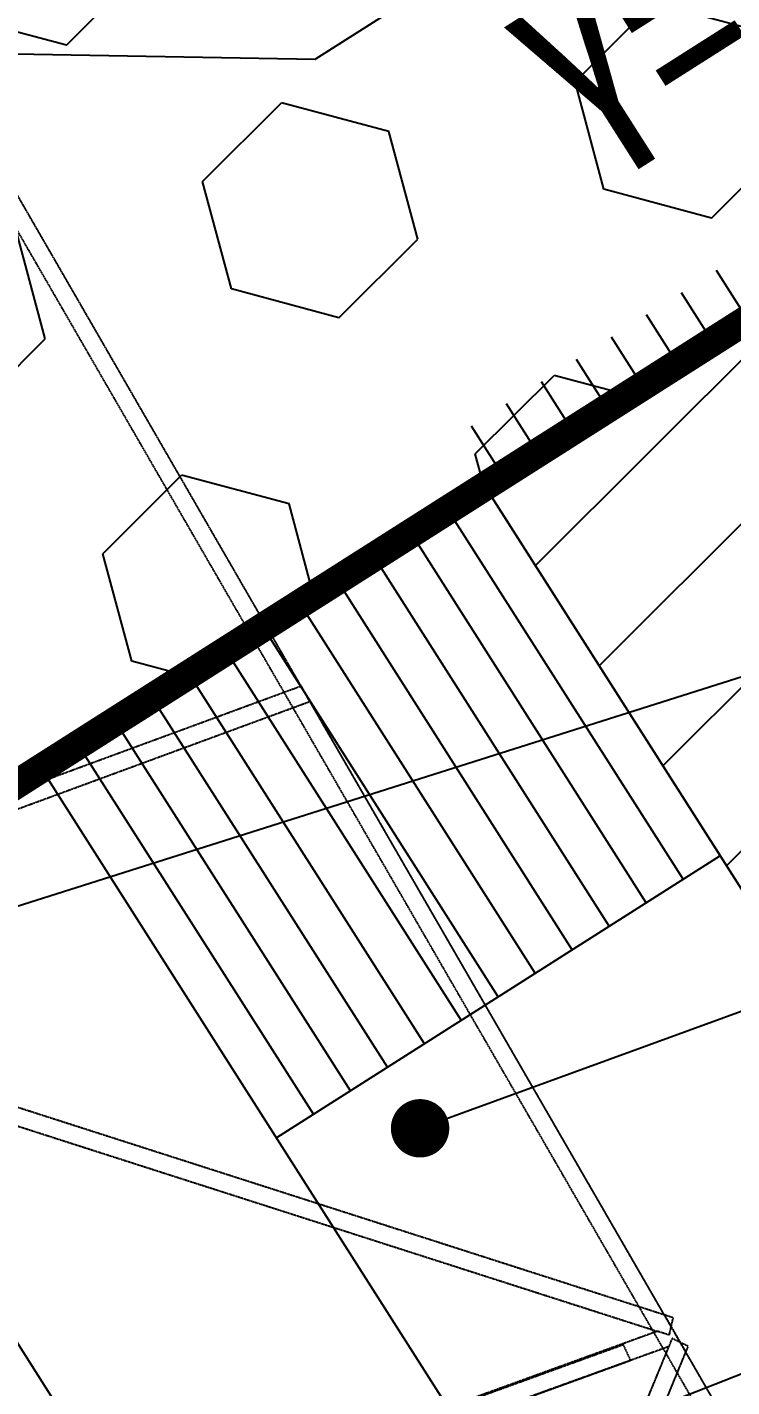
# Model space of a CAD drawing. Extents: x 1977 to 1034874806, y 3985 to 587211952.
# Drawn here: x 516862220 to 516867043, y 293463868 to 293473182 of the extents above; entities that cross this region are included whole.
import ezdxf

# ---------------------------------------------------------------- set-up
doc = ezdxf.new("R2010")
doc.units = 0
doc.header["$LTSCALE"] = 10
doc.header["$MEASUREMENT"] = 0
doc.linetypes.add('DASH', pattern=[0.35, 0.25, -0.1])
doc.linetypes.add('X-总平面_第三批规证$0$DASH', pattern=[0.35, 0.25, -0.1])
for name, color, linetype in [('01-标注_符号2', 200, 'Continuous'), ('A-E_楼梯', 171, 'Continuous'), ('M-建筑 地下室轮廓', 120, 'DASH'), ('M-建筑 坐标', 3, 'Continuous'), ('M-用地 代征绿地', 126, 'Continuous'), ('M-用地 代征道路', 216, 'Continuous'), ('M-绿化 填充 0.2覆土', 97, 'Continuous'), ('M-绿化 填充 实土104', 126, 'Continuous'), ('SPACE_HATCH', 8, 'Continuous'), ('X-总平面_第三批规证$0$M-建筑 钢结构网架', 21, 'X-总平面_第三批规证$0$DASH')]:
    doc.layers.add(name, color=color, linetype=linetype)
doc.styles.add('-黑体', font='simhei.ttf', dxfattribs={"width": 0.8})
pattern_1 = [(45, (0, 0), (-561.2660075668219, 561.266007566822), [])]

# ---------------------------------------------------------------- blocks, each defined once
blk = doc.blocks.new('hteatr')
for p, q in [((12419.71508747435, -600.0000000000073), (0, -600.0000000000073)), ((0, -600.0000000000073), (0, -15300)), ((3000, -600.0000000000109), (2999.999999999985, -4200.000000000011)), ((6419.715087474353, -600.0000000000109), (5719.945974578572, -4200.000000000011)), ((3000, -900.0000000000073), (0, -900.0000000000073)), ((3000, -1200.000000000007), (0, -1200.000000000007)), ((3000, -1500.000000000007), (0, -1500.000000000007)), ((3000, -1800.000000000007), (0, -1800.000000000007)), ((3000, -2100.000000000007), (0, -2100.000000000007)), ((3000, -2400.000000000007), (0, -2400.000000000007)), ((3000, -2700.000000000007), (0, -2700.000000000007)), ((3000, -3000.000000000007), (0, -3000.000000000007)), ((3000, -3300.000000000007), (0, -3300.000000000007)), ((3000, -3600.000000000007), (0, -3600.000000000007)), ((2999.999999999985, -3900.000000000007), (0, -3900.000000000007)), ((11778.26006731989, -4200.000000000007), (0, -4200.000000000007)), ((11282.59027901871, -6450.000000000007), (-2.91038304567337e-11, -6450.000000000007))]:
    blk.add_line(p, q)
blk = doc.blocks.new('A$C3870481D')
at = {"layer": 'A-E_楼梯'}
blk.add_blockref('hteatr', (-23999.99466332793, 19400.00000023842), dxfattribs=at)
blk = doc.blocks.new('X-总平面_第三批规证$0$0808jjj')
for p, q in [((21602.48501467705, 7853.398384869099), (10284.98501467705, 27455.88339954615)), ((13092.39550864697, 22593.30578625202), (10395.01877933741, 27265.2993285656)), ((12963.83720111847, 22545.97530657053), (10330.18341821432, 27107.59746813774)), ((12963.83720111847, 22545.97530657053), (13092.39550864697, 22593.30578625202)), ((13095.0847864151, 22594.29588025808), (13092.39550864697, 22593.30578625202)), ((13092.39550864697, 22593.30578625202), (13095.0847864151, 22594.29588025808)), ((13092.39550864697, 22593.30578625202), (13126.35955429077, 22534.47833353281)), ((13160.32359999418, 22475.6508808136), (13092.39550864697, 22593.30578625202)), ((13126.35955429077, 22534.47833353281), (13095.0847864151, 22594.29588025808)), ((7650.553808510303, 20589.81816393137), (12963.83720111847, 22545.97530657053)), ((13031.76529246569, 22428.32040113211), (12963.83720111847, 22545.97530657053)), ((13031.76529246569, 22428.32040113211), (13157.63432216644, 22474.66078680754)), ((13157.63432216644, 22474.66078680754), (13126.35955429077, 22534.47833353281)), ((13126.35955429077, 22534.47833353281), (13160.32359999418, 22475.6508808136)), ((13157.63432216644, 22474.66078680754), (13160.32359999418, 22475.6508808136)), ((15856.53647691011, 17805.67318993807), (13160.32359999418, 22475.6508808136)), ((7640.179302752018, 20443.33509832621), (13031.76529246569, 22428.32040113211)), ((15665.18623036146, 17867.10153901577), (13031.76529246569, 22428.32040113211)), ((15665.18623036146, 17867.10153901577), (7640.179302752018, 20443.33509832621)), ((7585.081756591797, 20319.75301802158), (15765.30479639769, 17693.69109582901)), ((15856.53647691011, 17805.67318993807), (15665.18623036146, 17867.10153901577)), ((15765.30479639769, 17693.69109582901), (15665.18623036146, 17867.10153901577)), ((15921.67454957962, 17784.76219379902), (15856.53647691011, 17805.67318993807)), ((15856.53647691011, 17805.67318993807), (15906.59575992823, 17718.96796834469)), ((15906.59575992823, 17718.96796834469), (15891.51697027683, 17653.17374289036)), ((15921.67454957962, 17784.76219379902), (15906.59575992823, 17718.96796834469)), ((15906.59575992823, 17718.96796834469), (15977.48501467705, 17596.18417745829)), ((15777.71684372425, 17672.19279927015), (10268.14317536354, 15672.55432093143)), ((15765.30479639769, 17693.69109582901), (15803.32300889492, 17681.48627209663)), ((15777.71684372425, 17672.19279927015), (15765.30479639769, 17693.69109582901)), ((15803.32300889492, 17681.48627209663), (15777.71684372425, 17672.19279927015)), ((15848.49915057421, 17549.59424751997), (15777.71684372425, 17672.19279927015)), ((15891.51697027683, 17653.17374289036), (15803.32300889492, 17681.48627209663)), ((15891.96340328455, 17565.29361510277), (15916.89244842529, 17625.92961269617)), ((15977.48501467705, 17596.18417745829), (15916.89244842529, 17625.92961269617)), ((16038.0775809288, 17566.4387422204), (15977.48501467705, 17596.18417745829)), ((15977.48501467705, 17596.18417745829), (16018.12475347519, 17525.79408502579)), ((10271.24981105328, 15667.1734700799), (15542.03348100185, 17580.14577466249)), ((13163.2029030323, 10950.07523685694), (15870.07338631153, 17512.22657507658)), ((13168.5011819005, 10940.89834868908), (15870.1158888936, 17512.1529584527)), ((15542.03348100185, 17580.14577466249), (15598.53107434511, 17459.30532151461)), ((15848.49915057421, 17549.59424751997), (15598.53107434511, 17459.30532151461)), ((15891.96340328455, 17565.29361510277), (15848.49915057421, 17549.59424751997)), ((15870.07338631153, 17512.22657507658), (15848.49915057421, 17549.59424751997)), ((15870.07338631153, 17512.22657507658), (15891.96340328455, 17565.29361510277)), ((15870.1158888936, 17512.1529584527), (15870.07338631153, 17512.22657507658)), ((15870.1158888936, 17512.1529584527), (15891.96340328455, 17565.29361510277)), ((15953.33413690329, 17368.01472473145), (15870.1158888936, 17512.1529584527)), ((16018.12475347519, 17525.79408502579), (15953.33413690329, 17368.01472473145)), ((15955.18341821432, 17364.81167554855), (16020.01877933741, 17522.51353603601)), ((16020.01877933741, 17522.51353603601), (16018.12475347519, 17525.79408502579)), ((16020.01877933741, 17522.51353603601), (16038.0775809288, 17566.4387422204)), ((18717.39550864697, 12850.51999366283), (16020.01877933741, 17522.51353603601)), ((15598.53107434511, 17459.30532151461), (10334.35345947742, 15557.87474483252)), ((15599.21058118343, 17457.8519513607), (10339.52967745066, 15548.90927231312)), ((15598.53107434511, 17459.30532151461), (15599.21058118343, 17457.8519513607)), ((15953.33413690329, 17368.01472473145), (13275.5538085103, 10847.03237134218)), ((13275.5538085103, 10847.03237134218), (15955.18341821432, 17364.81167554855)), ((15955.18341821432, 17364.81167554855), (15953.33413690329, 17368.01472473145)), ((18588.83720111847, 12803.18951404095), (15955.18341821432, 17364.81167554855))]:
    blk.add_line(p, q)
blk = doc.blocks.new('X-总平面_第三批规证$0$A$C0AD158E2')
at = {"layer": 'X-总平面_第三批规证$0$M-建筑 钢结构网架', "xscale": 0.9, "yscale": 0.9, "zscale": 0.9}
blk.add_blockref('X-总平面_第三批规证$0$0808jjj', (64595.84525758028, -90009.75948667526), dxfattribs=at)
blk = doc.blocks.new('$LinePat$饰面砖')
at = {"color": 0}
for p, q in [((35, 0), (35, -100)), ((0, -100), (70, -100))]:
    blk.add_line(p, q, dxfattribs=at)

msp = doc.modelspace()

# ---------------------------------------------------------------- hatches: boundary and pattern name
at = {"layer": 'M-用地 代征绿地'}
h = msp.add_hatch(dxfattribs=at)
h.set_pattern_fill('普通砖', color=256, scale=500)
h.set_pattern_definition([(45, (5.364418029785156e-07, 897.5567491059301), (-883.8838300365748, 883.883830036575), [])])
h.paths.add_polyline_path([(517108949.4738886, 293584566.12585), (516934370.473893, 293583962.12585, 0.0374860606277796), (516891827.4738886, 293580619.12585, 0.03748490662940623), (516850261.4738886, 293570963.12585), (516833056.4738886, 293559606.12585), (516819246.4738886, 293553754.12585), (516805770.4738886, 293547171.12585), (516801837.4738886, 293531335.12585, -0.06489418597320953), (516865813.4738886, 293557783.12585, -0.0648428666169169), (516934428.4738873, 293566962.12585), (517119045.4738886, 293567601.12585), (517119567.7450143, 293474751.0862261, 0.4125670460722625), (517125567.6500984, 293468784.835022), (517128567.8982193, 293468784.835022, 0.04329282612153178), (517129601.1019961, 293468874.463633), (517129061.4738886, 293564635.12585)])
at = {"layer": 'M-用地 代征道路', "linetype": 'Continuous'}
h = msp.add_hatch(dxfattribs=at)
h.set_pattern_fill('ANSI31', color=256, scale=2000, angle=45)
h.set_pattern_definition([(90, (5.364418029785156e-07, -8.940696716308594e-07), (-3175, 6.821210263296962e-13), [])])
h.paths.add_polyline_path([(516805773.0000005, 293547165.9999991), (516819249.0000005, 293553748.9999991), (516833059.0000005, 293559600.9999991), (516850264.0000005, 293570957.9999991, -0.03748490662940613), (516891830.0000005, 293580613.9999991, -0.03748606062518316), (516934373.000002, 293583956.9999991), (517108952.0000005, 293584560.9999991), (517129064.0000005, 293564629.9999991), (517129758.0000005, 293441474.9999991), (517124870.0000005, 293421446.9999991), (517125067.0000005, 293386447.9999991), (517120118.0000005, 293377369.9999991), (517113257.0000005, 293364785.9999991), (516977085.0000005, 293278101.9999991), (516956377.0000005, 293282700.9999991), (516937582.0000005, 293312226.9999991), (516922624.0000005, 293326412.9999991), (516799129.0000005, 293520413.9999991), (516801840.0000005, 293531329.9999991)], flags=16)
edge = h.paths.add_edge_path()
edge.add_line((517148867.0000005, 293599698.9999991), (516934315.3290611, 293598955.9803599))
edge.add_arc((516935357.1341338, 293298946.8746312), 300010.9145980633, 90.19896327367037, 106.3380198189794)
edge.add_arc((516935363.7905613, 293298956.2722516), 300003.7690770355, 106.3397446327378, 122.480048359494)
edge.add_line((516774260.0000024, 293552033.0000004), (516760762.0000005, 293543440.9999991))
edge.add_line((516760762.0000005, 293543440.9999991), (516959452.0000005, 293231314.9999991))
edge.add_line((516959452.0000005, 293231314.9999991), (517150257.0000005, 293352775.9999991))
edge.add_line((517150257.0000005, 293352775.9999991), (517148867.0000005, 293599698.9999991))
h.paths.add_polyline_path([(516983988.0000005, 293276569.999999), (516977085.0000005, 293278101.9999991), (517113257.0000005, 293364785.9999991), (517108308.0000005, 293355707.9999991), (517078783.0000005, 293336912.9999991), (517064596.0000005, 293321954.9999992), (517033070.0000005, 293301886.9999991), (517013514.0000007, 293295364.9999992)])
at = {"layer": 'M-绿化 填充 0.2覆土'}
h = msp.add_hatch(dxfattribs=at)
h.set_pattern_fill('HEX', color=256, scale=800, angle=45)
h.set_pattern_definition([(45, (517055335.4446935, 293344865.7831461), (-933.2553690019039, 933.2553690019041), [762, -1524]), (165, (517055335.4446935, 293344865.7831461), (-341.5951732729175, -1274.850542274821), [762, -1524]), (105, (517055874.2600608, 293345404.5985134), (-1274.850542274821, -341.595173272917), [762, -1524])])
h.paths.add_polyline_path([(516929108.860943, 293455138.4293203), (516941419.9365612, 293461566.8412952), (516939151.6311547, 293462849.7868321), (516942117.1977516, 293468546.8843693), (516897640.1799669, 293491700.1679962), (516862856.9577619, 293475145.1839177, 0.03067195919542069), (516861677.3181407, 293474492.2235571), (516856455.8750296, 293471168.4510267), (516857223.6855791, 293469961.7126732), (516860007.0581194, 293471732.9318341), (516861564.9282266, 293469286.5028889), (516861510.3450565, 293469252.4501446), (516858782.8296829, 293467510.2981029), (516859531.2171252, 293466333.7135959), (516865527.1530264, 293470147.6561309), (516881167.2081652, 293480095.790576)])
at = {"layer": 'M-绿化 填充 实土104'}
h = msp.add_hatch(dxfattribs=at)
h.set_pattern_fill('GRASS', color=256, scale=1000)
h.set_pattern_definition([(90, (517087751.5588478, 293224887.3847584), (-1995.59095, 1995.59095), [529.16132, -3462.0203]), (45, (517087751.5588478, 293224887.3847584), (-1995.592310163021, 1995.592310163021), [529.16132, -2293.0323]), (135, (517087751.5588478, 293224887.3847584), (-1995.592310163021, -1995.592310163021), [529.16132, -2293.0323])])
h.paths.add_polyline_path([(516904411.8521023, 293554859.6745288), (516906626.1106155, 293553707.0045692), (516914822.7602444, 293558764.7647243, -0.1337552651021173), (516927458.2543333, 293562372.4505495), (516993010.4796155, 293563171.4309415, -0.07490227800532384), (516998745.631646, 293562493.8804093), (517001189.099744, 293567187.7356167), (516934437.7420107, 293566957.0233863, 0.06484918174548923), (516865815.9999999, 293557777.999999, 0.06489418597267553), (516801840.0000005, 293531329.9999991), (516799129.0000005, 293520413.9999992), (516831924.8687207, 293468894.2517234, 0.2395148962495549), (516836450.1601829, 293469109.350596), (516838044.0927892, 293470116.8245724), (516818252.8416649, 293501231.64686), (516817746.5769307, 293500909.6281976), (516803953.4442257, 293522594.6343121), (516807256.2191106, 293524695.4228497), (516808249.7729117, 293528882.842122), (516819978.2391098, 293536342.9413602), (516822554.388454, 293532292.8235156), (516821963.7462639, 293531917.135076), (516824831.0857452, 293527409.2197597), (516824827.4770077, 293526913.5525571, -0.1795361481436481), (516831122.9292986, 293533162.6180698), (516835332.0884528, 293541271.1136908, -0.1879278583672599), (516845709.7710767, 293550360.3534529), (516847378.2200506, 293550958.6966018, -0.2099432465830809), (516862626.9673198, 293549949.4390179), (516874374.7925718, 293543833.908276, 0.2617477248888367), (516891023.8433346, 293544367.5814074), (516902441.5146462, 293551074.6899994)])
h.paths.add_polyline_path([(517024123.0186958, 293553139.278419, 0.07137448395796248), (517026977.2947259, 293554410.4913545), (517043842.1001464, 293565019.2749382, -0.07849511982928316), (517049291.9292263, 293567354.5589118), (517001189.099744, 293567187.7356167), (517000324.9683413, 293565527.7579733)])
h = msp.add_hatch(dxfattribs=at)
h.set_pattern_fill('GRASS', color=256, scale=1000)
h.set_pattern_definition([(90, (517055335.4446935, 293344865.7831461), (-1995.59095, 1995.59095), [529.16132, -3462.0203]), (45, (517055335.4446935, 293344865.7831461), (-1995.592310163021, 1995.592310163021), [529.16132, -2293.0323]), (135, (517055335.4446935, 293344865.7831461), (-1995.592310163021, -1995.592310163021), [529.16132, -2293.0323])])
h.paths.add_polyline_path([(516865353.2082996, 293470037.0119874), (516872018.8948382, 293459557.4888479), (516873225.149489, 293456486.4224406), (516890227.6016132, 293463164.6521592), (516924393.7730093, 293409449.9775102), (516947534.5954401, 293402135.5495216), (516951822.4161803, 293404829.5550095), (516951822.4161803, 293441195.3279055), (516928116.8819689, 293454620.4526858), (516929108.860943, 293455138.4293203), (516881166.7743682, 293480095.5146517)])
at = {"layer": 'SPACE_HATCH'}
h = msp.add_hatch(dxfattribs=at)
h.set_pattern_fill('ANSI31', color=256, scale=500, style=0)
h.set_pattern_definition(pattern_1)
h.paths.add_polyline_path([(516927458.2543334, 293562372.4505495), (516993010.4796155, 293563171.4309415, -0.07490227800530427), (516998745.631646, 293562493.8804093), (517001189.099744, 293567187.7356167), (516934436.4214983, 293566957.018819, 0.06484794483848022), (516865816.0000005, 293557777.9999991, 0.06489418597319507), (516801840.0000005, 293531329.9999991), (516799129.0000005, 293520413.9999992), (516831924.8687207, 293468894.2517234, 0.239514896248998), (516836450.1601829, 293469109.350596), (516838044.0927892, 293470116.8245724), (516818252.8416649, 293501231.64686), (516817746.5769307, 293500909.6281976), (516803953.4442257, 293522594.6343121), (516807256.2191106, 293524695.4228497), (516808249.7729117, 293528882.842122), (516819978.2391098, 293536342.9413602), (516822554.388454, 293532292.8235156), (516821963.7462639, 293531917.135076), (516824831.0857452, 293527409.2197597), (516824827.4770077, 293526913.5525571, -0.1795361481433322), (516831122.9292986, 293533162.6180698), (516835332.0884528, 293541271.1136908, -0.1879278583672645), (516845709.7710767, 293550360.3534529), (516847378.2200506, 293550958.6966018, -0.2099432465826195), (516862626.9673198, 293549949.4390179), (516874374.8060679, 293543833.9012504, 0.2617474858044395), (516891023.8433346, 293544367.5814074), (516902441.5146462, 293551074.6899994), (516904411.8521023, 293554859.6745288), (516906626.1106155, 293553707.0045692), (516914822.7602444, 293558764.7647242, -0.1337552651034465)])
h = msp.add_hatch(dxfattribs=at)
h.set_pattern_fill('ANGLE', color=256, scale=200, style=0)
h.set_pattern_definition([(0, (0, 0), (0, 698.5), [508, -190.5]), (90, (0, 0), (-698.5, 4.277078946022131e-14), [508, -190.5])])
h.paths.add_polyline_path([(516897640.1799669, 293491700.1679962), (516896528.8385814, 293492278.6960447), (516860156.6956321, 293474967.487312, -0.03691973909678761), (516857792.0677128, 293473204.4129468), (516850264.5648402, 293468412.6392752, 0.09096555895099226), (516847884.3792516, 293466202.7813907), (516847477.3029607, 293465609.1058241, 0.01017308214394496), (516847334.8594161, 293465362.2597729), (516858329.0664576, 293472360.829905, 0.03527962987462944), (516860707.6917822, 293474122.2461231)])
h = msp.add_hatch(dxfattribs=at)
h.set_pattern_fill('ANSI31', color=256, scale=500, style=0)
h.set_pattern_definition(pattern_1)
h.paths.add_polyline_path([(516865353.2082996, 293470037.0119874), (516872018.8948382, 293459557.4888479), (516873225.149489, 293456486.4224406), (516890227.6016132, 293463164.6521592), (516924393.7730093, 293409449.9775102), (516947534.5954401, 293402135.5495216), (516951822.4161803, 293404829.5550095), (516951822.4161803, 293441195.3279055), (516928116.8819689, 293454620.4526858), (516929108.860943, 293455138.4293203), (516881166.7743682, 293480095.5146517)])

# ---------------------------------------------------------------- linework, layer by layer
at = {"layer": '01-标注_符号2'}
msp.add_line((516864909.2092092, 293465638.7148042), (516873297.2149476, 293468699.188558), dxfattribs=at)
at = {"layer": '01-标注_符号2', "const_width": 200}
msp.add_lwpolyline([(516864815.266934, 293465604.4387348, 1), (516865003.1514844, 293465672.9908737, 1)], format="xyb", close=True, dxfattribs=at)
at = {"layer": 'M-建筑 地下室轮廓', "color": 5, "ltscale": 1.25, "const_width": 200, "flags": 128}
msp.add_lwpolyline([(517078822.7153697, 293454655.043418), (517061322.7265563, 293454655.0434221), (517061322.726487, 293495155.0413448), (517044333.8473822, 293495155.0413157), (516991396.7257563, 293522712.3788781), (516959674.5812705, 293461774.7423196), (516962925.4826212, 293460082.43694), (516957292.1556343, 293449260.902561), (516941354.3550842, 293457557.5929767), (516932900.7215059, 293453164.6981233), (516881167.5069034, 293480095.3209869), (516859531.8448948, 293466333.5744758), (516855211.4278414, 293473125.9596595), (516841795.4123853, 293464592.4651068), (516806254.0933536, 293520469.0913252), (516808283.5191748, 293529022.2836819), (516820009.5747326, 293536480.8492712), (516822693.0635856, 293532261.9764863), (516820499.2497375, 293530866.5622827), (516824155.4199067, 293525118.4738171, -0.4815319947310164), (516842602.8223377, 293532695.9845725), (516843127.671582, 293532422.7651878), (516848068.3125781, 293541913.6426257), (516885455.8017035, 293522450.9361167), (516891042.9754314, 293533183.759232), (516906343.9028854, 293525218.5958472), (516917933.7933307, 293547482.5591698), (516970622.21987, 293520054.66843), (516987799.2910907, 293553051.4837078), (517035254.3728598, 293528347.9171519), (517040841.533698, 293539080.7469169), (517046074.8968065, 293536356.4289083), (517057664.7793567, 293558620.4026932), (517090439.8386371, 293541558.7786388), (517090926.723677, 293542494.0758373, -0.4517382542377485), (517090710.2660825, 293562452.4178339), (517095795.6657672, 293556804.5235319, 0.5238141250600382), (517096985.2427286, 293547508.729849), (517114251.0479327, 293538520.7152445), (517112054.3397312, 293529912.3911588), (517100522.7155502, 293507760.3602595), (517100522.7155476, 293500055.0412626), (517108922.7152988, 293500055.041268), (517108922.7152926, 293482455.0412626), (517083722.2982041, 293482455.0412722), (517083722.2981974, 293463905.0414142), (517078822.7153729, 293463905.0414142), (517078822.7153697, 293454655.0437991)], format="xyb", dxfattribs=at)
at = {"layer": 'M-建筑 坐标'}
for p, q in [((516864190.6743312, 293472962.4569123), (516872557.3577063, 293478284.2342492)), ((516855211.4278413, 293473125.9596594), (516864190.6743312, 293472962.4569123)), ((516859517.418008, 293466324.9367353), (516869338.2614873, 293469440.7274767))]:
    msp.add_line(p, q, dxfattribs=at)
at = {"layer": 'M-绿化 填充 0.2覆土'}
msp.add_lwpolyline([(516897640.1799669, 293491700.1679962), (516942117.1977516, 293468546.8843693), (516939151.6311547, 293462849.7868321), (516941419.9365612, 293461566.8412952), (516929108.860943, 293455138.4293203), (516881167.2081652, 293480095.790576), (516865527.1530264, 293470147.6561309), (516859531.2171252, 293466333.7135959), (516858782.8296829, 293467510.2981029), (516861510.3450565, 293469252.4501446), (516861564.9282266, 293469286.5028889), (516860007.0581194, 293471732.9318341), (516857223.6855791, 293469961.7126732), (516856455.8750296, 293471168.4510267), (516861677.2727782, 293474492.1946808, -0.03067328896630632), (516862856.961989, 293475145.1859295), (516897640.1799669, 293491700.1679962)], format="xyb", dxfattribs=at)
at = {"layer": 'M-绿化 填充 实土104'}
msp.add_lwpolyline([(516865353.2082996, 293470037.0119874), (516865353.2082996, 293470037.0119874), (516872018.8948382, 293459557.4888479), (516873225.149489, 293456486.4224406), (516890227.6016132, 293463164.6521592), (516924393.7730093, 293409449.9775102), (516947534.5954401, 293402135.5495216), (516947534.5954401, 293402135.5495216), (516951822.4161803, 293404829.5550095), (516951822.4161803, 293441195.3279055), (516928116.8819689, 293454620.4526858), (516929108.860943, 293455138.4293203), (516881166.7743682, 293480095.5146517), (516865353.2082996, 293470037.0119874)], dxfattribs=at)

# ---------------------------------------------------------------- block references
at = {"xscale": 4.056704498398749, "yscale": 4, "zscale": 4, "rotation": 32.46082490177366}
for p in [(516866816.0271749, 293471440.9380288), (516866576.4256179, 293471288.5252153), (516866336.824061, 293471136.1124018), (516866097.2225041, 293470983.6995883), (516865857.6209471, 293470831.2867748), (516865618.0193902, 293470678.8739614), (516865378.4178333, 293470526.4611479), (516865138.8162763, 293470374.0483344)]:
    msp.add_blockref('$LinePat$饰面砖', p, dxfattribs=at)
at = {"layer": 'A-E_楼梯', "color": 3, "rotation": 302.4591234528125}
msp.add_blockref('A$C3870481D', (516862371.0433982, 293439696.4254913), dxfattribs=at)
at = {"layer": 'X-总平面_第三批规证$0$M-建筑 钢结构网架'}
msp.add_blockref('X-总平面_第三批规证$0$A$C0AD158E2', (516787714.9032367, 293538344.6545705), dxfattribs=at)
msp.add_blockref('X-总平面_第三批规证$0$A$C0AD158E2', (516787714.9032367, 293538344.6545705), dxfattribs=at)

# ---------------------------------------------------------------- texts
at = {"layer": 'M-建筑 坐标', "color": 0, "style": '-黑体', "width": 0.8}
msp.add_text('Y=516855.211', height=1314.345991561182, rotation=32.45912345226726, dxfattribs=at).set_placement((516866159.8077122, 293472052.5591711))

doc.saveas('drawing.dxf')
